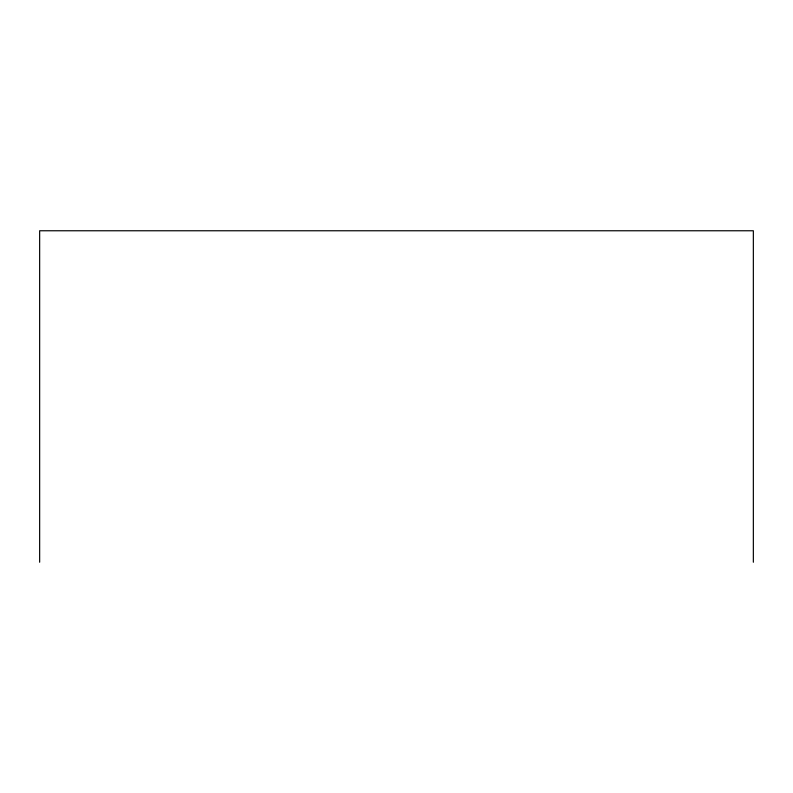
<?xml version="1.0" encoding="UTF-8"?>
<svg xmlns="http://www.w3.org/2000/svg" width="793" height="793" viewBox="0 0 793 793"><rect width="100%" height="100%" fill="white"/><g stroke="black" fill="none" stroke-linecap="round" stroke-linejoin="round"><path stroke-width="1.19" d="M753.35 562.237L753.35 230.763L39.65 230.763L39.65 562.237"/></g></svg>
